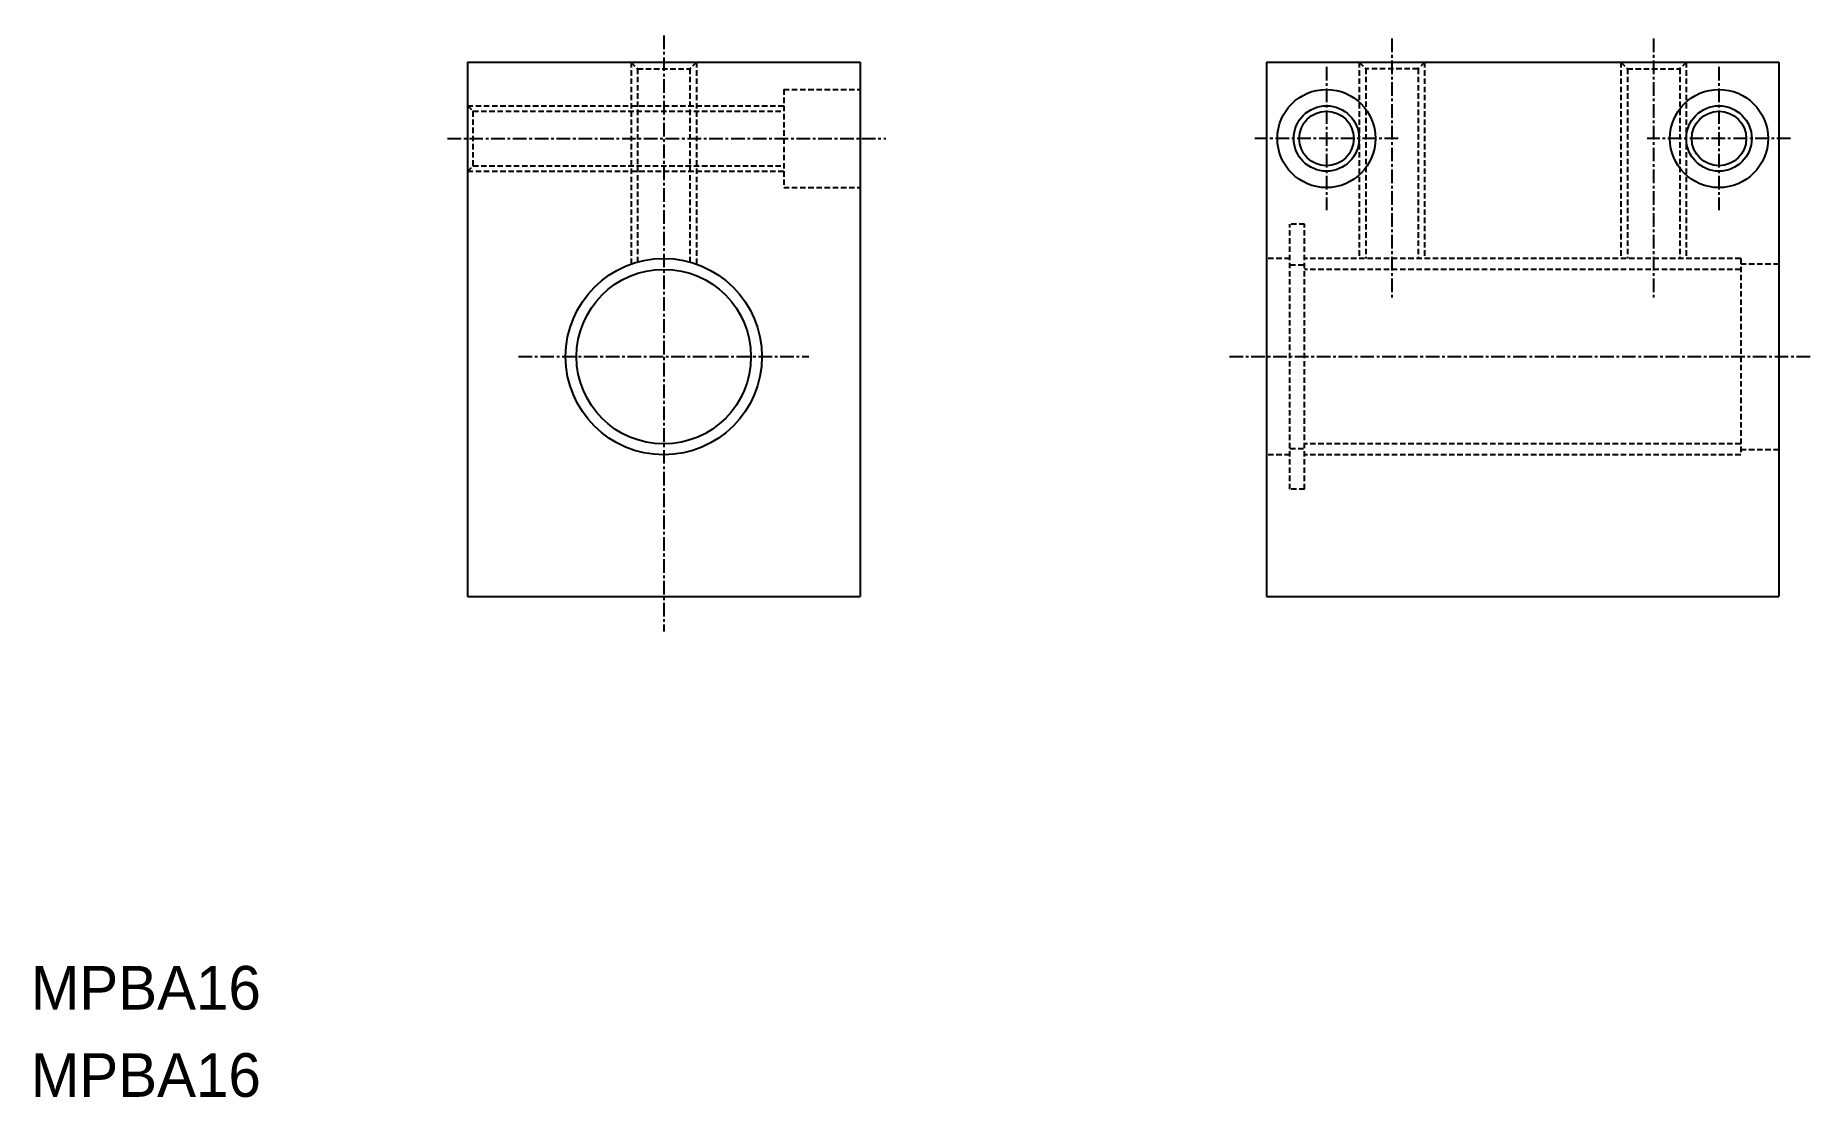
# Model space of a CAD drawing. Extents: x 10 to 173, y 10 to 107.
import ezdxf

# ---------------------------------------------------------------- set-up
doc = ezdxf.new("R2010")
doc.units = 0
doc.linetypes.add('CENTER', pattern=[2, 1.25, -0.25, 0.25, -0.25])
doc.linetypes.add('DASHED', pattern=[0.75, 0.5, -0.25])
doc.layers.get('0').update_dxf_attribs({"linetype": 'CONTINUOUS'})
doc.layers.add('CENTER', color=1, linetype='CENTER')

msp = doc.modelspace()

# ---------------------------------------------------------------- linework, layer by layer
at = {"color": 7, "linetype": 'CONTINUOUS'}
for p, q in [((50.06, 104.86), (86.06, 104.86)), ((50.06, 104.86), (50.06, 55.86)), ((59.06, 104.86), (59.06, 104.86)), ((68.06, 104.86), (68.06, 104.86)), ((86.06, 104.86), (86.06, 55.86)), ((123.34, 104.86), (170.34, 104.86)), ((123.34, 104.86), (123.34, 55.86)), ((170.34, 104.86), (170.34, 55.86)), ((50.06, 55.86), (86.06, 55.86)), ((123.34, 55.86), (170.34, 55.86))]:
    msp.add_line(p, q, dxfattribs=at)
at = {"color": 3, "linetype": 'DASHED'}
for p, q in [((65.06, 104.86), (65.06, 86.35)), ((65.06, 104.86), (65.66, 104.26)), ((65.66, 104.26), (65.66, 86.54)), ((65.66, 104.26), (70.46, 104.26)), ((71.06, 104.86), (70.46, 104.26)), ((70.46, 104.26), (70.46, 86.54)), ((71.06, 104.86), (71.06, 86.35)), ((131.84, 104.86), (131.84, 86.86)), ((131.84, 104.86), (132.44, 104.26)), ((132.44, 104.26), (132.44, 86.86)), ((137.24, 104.26), (132.44, 104.26)), ((137.84, 104.86), (137.24, 104.26)), ((137.24, 104.26), (137.24, 86.86)), ((137.84, 104.86), (137.84, 86.86)), ((155.84, 104.86), (155.84, 86.86)), ((155.84, 104.86), (156.44, 104.26)), ((156.44, 104.26), (156.44, 86.86)), ((156.44, 104.26), (161.24, 104.26)), ((161.84, 104.86), (161.24, 104.26)), ((161.24, 104.26), (161.24, 86.86)), ((161.84, 104.86), (161.84, 86.86)), ((79.06, 102.36), (86.06, 102.36)), ((79.06, 102.36), (79.06, 93.36)), ((50.06, 100.86), (79.06, 100.86)), ((50.06, 100.86), (50.56, 100.36)), ((50.56, 100.36), (79.06, 100.36)), ((50.56, 100.36), (50.56, 95.36)), ((50.06, 94.86), (50.56, 95.36)), ((50.06, 94.86), (79.06, 94.86)), ((50.56, 95.36), (79.06, 95.36)), ((79.06, 93.36), (86.06, 93.36)), ((125.49, 65.71), (125.49, 90.01)), ((126.84, 90.01), (125.49, 90.01)), ((126.84, 65.71), (126.84, 90.01)), ((125.49, 86.86), (123.34, 86.86)), ((166.84, 86.86), (126.84, 86.86)), ((166.84, 86.86), (166.84, 68.86)), ((166.84, 86.36), (170.34, 86.36)), ((125.49, 86.27), (126.84, 86.27)), ((166.84, 85.86), (126.84, 85.86)), ((125.49, 68.86), (123.34, 68.86)), ((125.49, 69.45), (126.84, 69.45)), ((166.84, 69.86), (126.84, 69.86)), ((166.84, 68.86), (126.84, 68.86)), ((166.84, 69.36), (170.34, 69.36)), ((126.84, 65.71), (125.49, 65.71))]:
    msp.add_line(p, q, dxfattribs=at)
at = {"color": 7, "linetype": 'CONTINUOUS'}
for centre, radius in [((128.84, 97.86), 4.5), ((164.84, 97.86), 4.5), ((128.84, 97.86), 2.5), ((164.84, 97.86), 2.5), ((68.06, 77.86), 9), ((68.06, 77.86), 8)]:
    msp.add_circle(centre, radius, dxfattribs=at)
at = {"color": 3}
for centre in [(128.84, 97.86), (164.84, 97.86)]:
    msp.add_circle(centre, 3, dxfattribs=at)
at = {"layer": 'CENTER', "color": 1, "linetype": 'CENTER'}
for p, q in [((68.06, 107.3), (68.06, 52.65)), ((134.84, 107.02), (134.84, 83.24)), ((158.84, 107.02), (158.84, 83.24)), ((128.84, 104.44), (128.84, 91.29)), ((164.84, 104.44), (164.84, 91.29)), ((48.23, 97.86), (88.42, 97.86)), ((135.41, 97.86), (122.26, 97.86)), ((171.41, 97.86), (158.26, 97.86)), ((54.74, 77.86), (81.38, 77.86)), ((119.95, 77.86), (173.33, 77.86))]:
    msp.add_line(p, q, dxfattribs=at)

# ---------------------------------------------------------------- texts
at = {"color": 7, "linetype": 'CONTINUOUS'}
for p in [(10, 18), (10, 10)]:
    msp.add_text('MPBA16', height=4, dxfattribs=at).set_placement(p)

doc.saveas('drawing.dxf')
